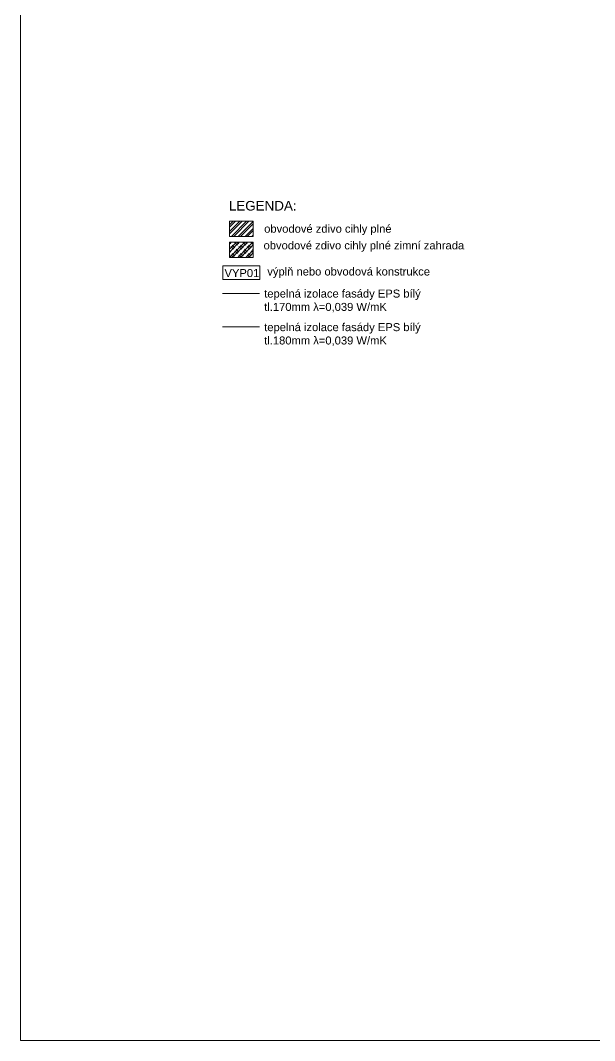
# Model space of a CAD drawing. Header units: millimetres. Extents: x 30012 to 281006, y -63657 to 130824.
# Drawn here: x 30012 to 47958, y -49641 to -17764 of the extents above; entities that cross this region are included whole.
import ezdxf

# ---------------------------------------------------------------- set-up
doc = ezdxf.new("R2010")
doc.units = ezdxf.units.MM
doc.layers.add('popisy', color=2, linetype='Continuous', lineweight=15)
doc.layers.add('tenka', color=6, linetype='Continuous', lineweight=15)
doc.layers.add('srafy', color=7, linetype='Continuous', lineweight=9, true_color=0x8c8c8c)
doc.styles.get("Standard").update_dxf_attribs({"font": 'arial.ttf'})
doc.linetypes.add('BATTING', pattern='A,0.00254,-2.54,[134,ltypeshp.shx,S=2.54,R=0,X=-2.54,Y=0],-5.08,[134,ltypeshp.shx,S=2.54,R=180,X=2.54,Y=0],-2.54', length=10.16254)

msp = doc.modelspace()

# ---------------------------------------------------------------- hatches: boundary and pattern name
at = {"layer": 'srafy', "transparency": 33554687}
h = msp.add_hatch(dxfattribs=at)
h.set_pattern_fill('ZDIVO-OBECNE', color=256, scale=50)
h.set_pattern_definition([(45, (-34873.62, -28116.24), (-106.06602, 106.06602), []), (45, (-34802.91, -28116.24), (-106.06602, 106.06602), [])])
h.paths.add_polyline_path([(37286.6, -24041.5), (36548.1, -24041.5), (36548.1, -24516.6), (37286.6, -24516.6)])
h = msp.add_hatch(dxfattribs=at)
h.set_pattern_fill('ZDIVO-PLYNOSILIK', color=256, scale=60)
h.set_pattern_definition([(45, (-34873.62, -28116.24), (-127.2792, 127.2792), []), (45, (-34788.77, -28116.24), (-127.2792, 127.2792), []), (135, (-34729.55, -28099.44), (-127.2792, -127.2792), [120, -60]), (135, (-34687.12, -28057.02), (-127.2792, -127.2792), [120, -60])])
h.paths.add_polyline_path([(37286.6, -24694.9), (36548.1, -24694.9), (36548.1, -25169.9), (37286.6, -25169.9)])

# ---------------------------------------------------------------- linework, layer by layer
at = {"layer": 'popisy', "transparency": 33554687}
msp.add_lwpolyline([(30012.2, 28128.4), (99222.3, 28128.4), (99222.3, -49640.6), (30012.2, -49640.6)], close=True, dxfattribs=at)
at = {"layer": 'srafy', "color": 20, "linetype": 'BATTING', "ltscale": 5.8, "true_color": 0xe74c18, "transparency": 33554687}
msp.add_lwpolyline([(36328.1, -26292.6), (37486.3, -26292.6)], dxfattribs=at)
at = {"layer": 'srafy', "color": 2, "linetype": 'BATTING', "ltscale": 8, "true_color": 0xf5f906, "transparency": 33554687}
msp.add_lwpolyline([(36328.1, -27341.7), (37486.3, -27341.7)], dxfattribs=at)
at = {"layer": 'tenka', "transparency": 33554687}
for points in [[(36548.1, -24041.5), (37286.6, -24041.5), (37286.6, -24516.6), (36548.1, -24516.6)], [(36548.1, -24694.9), (37286.6, -24694.9), (37286.6, -25169.9), (36548.1, -25169.9)], [(36343.5, -25434.2), (37491.2, -25434.2), (37491.2, -25862.4), (36343.5, -25862.4)], [(36343.5, -25434.2), (37491.2, -25434.2), (37491.2, -25862.4), (36343.5, -25862.4)]]:
    msp.add_lwpolyline(points, close=True, dxfattribs=at)

# ---------------------------------------------------------------- texts
for s, height, p in [('LEGENDA:', 300, (36526.2, -23706)), ('VYP01', 250, (36390.8, -25783.3))]:
    msp.add_text(s, height=height, dxfattribs=at).set_placement(p)
at = {"layer": 'tenka', "transparency": 33554687, "char_height": 250, "attachment_point": 7}
for s, insert, width in [('obvodové zdivo cihly plné', (37631.6, -24473.5), 7852.498), ('obvodové zdivo cihly plné zimní zahrada', (37611.8, -24994.6), 7852.498), (' výplň nebo obvodová konstrukce', (37631.6, -25810.7), 7048.945), ('\\A1;tepelná izolace fasády EPS bílý \\Ptl.170mm λ=0,039 W/mK ', (37631.6, -26887.7), 7857.494), ('\\A1;tepelná izolace fasády EPS bílý \\Ptl.180mm λ=0,039 W/mK ', (37631.6, -27936.8), 7857.494)]:
    msp.add_mtext(s, dxfattribs=dict(at, insert=insert, width=width))

doc.saveas('drawing.dxf')
